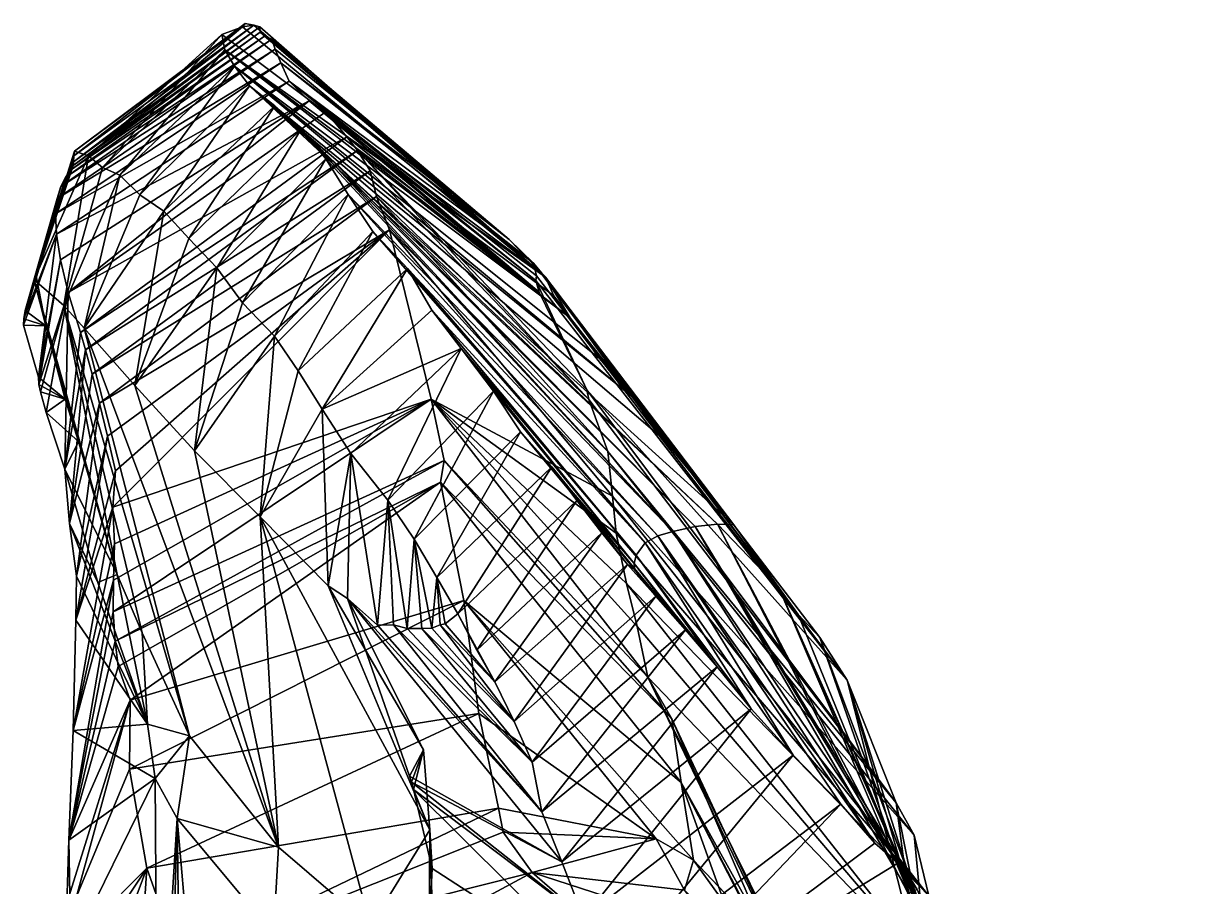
# Model space of a CAD drawing. Extents: x 0 to 165, y 0 to 73.
# Drawn here: x 0 to 25.22, y 54.7 to 73.31 of the extents above; entities that cross this region are included whole.
import ezdxf

# ---------------------------------------------------------------- set-up
doc = ezdxf.new("R2010")
doc.units = 0
doc.layers.get('0').update_dxf_attribs({"color": 1, "linetype": 'CONTINUOUS'})

msp = doc.modelspace()

# ---------------------------------------------------------------- linework, layer by layer
at = {"color": 60}
for points in [[(5.10322, 73.236, 140.398), (1.07284, 70.244, 141.495), (5.11012, 73.1206, 139.697)], [(5.10322, 73.236, 140.398), (1.08137, 70.3271, 142.147), (1.07284, 70.244, 141.495)], [(4.96814, 73.2681, 141.065), (1.08137, 70.3271, 142.147), (5.10322, 73.236, 140.398)], [(4.96814, 73.2681, 141.065), (1.08855, 70.4553, 142.749), (1.08137, 70.3271, 142.147)], [(11.2631, 67.8371, 140.867), (4.72866, 73.2311, 142.184), (4.96814, 73.2681, 141.065)], [(4.96814, 73.2681, 141.065), (5.10322, 73.236, 140.398), (11.2631, 67.8371, 140.867)], [(5.11012, 73.1206, 139.697), (11.2631, 67.8371, 140.867), (5.10322, 73.236, 140.398)], [(5.20071, 73.0327, 138.954), (0.90606, 69.9852, 140.065), (5.35676, 72.9716, 138.147)], [(5.20071, 73.0327, 138.954), (1.01962, 70.1425, 140.795), (0.90606, 69.9852, 140.065)], [(5.11012, 73.1206, 139.697), (1.01962, 70.1425, 140.795), (5.20071, 73.0327, 138.954)], [(5.11012, 73.1206, 139.697), (1.07284, 70.244, 141.495), (1.01962, 70.1425, 140.795)], [(5.11012, 73.1206, 139.697), (10.4817, 68.6469, 137.391), (11.2631, 67.8371, 140.867)], [(5.20071, 73.0327, 138.954), (10.4817, 68.6469, 137.391), (5.11012, 73.1206, 139.697)], [(1.01962, 70.1425, 140.795), (1.07284, 70.244, 141.495), (0.27791, 67.8577, 140.165)], [(0.90606, 69.9852, 140.065), (1.01962, 70.1425, 140.795), (0.27791, 67.8577, 140.165)], [(0.80462, 69.7898, 139.294), (0.90606, 69.9852, 140.065), (0.27791, 67.8577, 140.165)], [(0.27791, 67.8577, 140.165), (0.04048, 67.1171, 138.819), (0.7292, 69.5354, 138.487)], [(17.1834, 60.0652, 141.216), (16.7144, 60.5659, 141.891), (11.002, 68.1368, 134.183)], [(17.7707, 59.1516, 139.954), (17.1834, 60.0652, 141.216), (11.002, 68.1368, 134.183)], [(20.1269, 52.5309, 141.042), (14.975, 62.5128, 143.861), (16.3015, 61.1256, 142.395)], [(20.3143, 51.7255, 139.983), (20.2649, 52.1345, 140.469), (16.3015, 61.1256, 142.395)], [(20.3143, 51.7255, 139.983), (16.7144, 60.5659, 141.891), (17.1834, 60.0652, 141.216)], [(20.3926, 50.8688, 139.039), (17.1834, 60.0652, 141.216), (17.7707, 59.1516, 139.954)], [(17.1834, 60.0652, 141.216), (20.3926, 50.8688, 139.039), (20.3143, 51.7255, 139.983)], [(20.3926, 50.8688, 139.039), (17.7707, 59.1516, 139.954), (20.3733, 50.2362, 138.532)], [(17.7707, 59.1516, 139.954), (18.8264, 56.5023, 136.691), (20.2542, 49.3154, 137.715)], [(7.48409, 53.8422, 140.568), (5.39845, 53.6735, 138.281), (5.50291, 55.5457, 137.835)]]:
    msp.add_polyline3d(points, close=True, dxfattribs=at)
at = {"color": 2}
for points in [[(4.78693, 73.3087, 141.682), (1.08855, 70.4553, 142.749), (4.96814, 73.2681, 141.065)], [(4.78693, 73.3087, 141.682), (1.10329, 70.5566, 143.177), (1.08855, 70.4553, 142.749)], [(4.72866, 73.2311, 142.184), (1.10329, 70.5566, 143.177), (4.78693, 73.3087, 141.682)], [(4.72866, 73.2311, 142.184), (1.40473, 70.4504, 144.354), (1.10329, 70.5566, 143.177)], [(4.27782, 73.0708, 143.476), (1.40473, 70.4504, 144.354), (4.72866, 73.2311, 142.184)], [(4.72866, 73.2311, 142.184), (11.2631, 67.8371, 140.867), (4.27782, 73.0708, 143.476)], [(4.78693, 73.3087, 141.682), (4.96814, 73.2681, 141.065), (4.72866, 73.2311, 142.184)], [(4.27782, 73.0708, 143.476), (1.70409, 70.2043, 145.435), (1.40473, 70.4504, 144.354)], [(4.27782, 73.0708, 143.476), (11.2631, 67.8371, 140.867), (4.34879, 72.7409, 144.662)], [(11.4445, 67.4357, 141.618), (11.7946, 66.9592, 142.156), (4.34879, 72.7409, 144.662)], [(12.4286, 66.0858, 142.869), (13.1272, 65.2621, 143.18), (4.55724, 72.3842, 145.687)], [(13.8158, 64.3361, 143.368), (15.323, 62.4982, 143.175), (4.87883, 71.9592, 146.626)], [(1.08855, 70.4553, 142.749), (1.10329, 70.5566, 143.177), (0.23271, 67.7785, 143.186)], [(1.10329, 70.5566, 143.177), (1.40473, 70.4504, 144.354), (0.23271, 67.7785, 143.186)], [(1.08137, 70.3271, 142.147), (1.08855, 70.4553, 142.749), (0.23271, 67.7785, 143.186)], [(1.07284, 70.244, 141.495), (1.08137, 70.3271, 142.147), (0.23271, 67.7785, 143.186)], [(0.23271, 67.7785, 143.186), (0.27791, 67.8577, 140.165), (1.07284, 70.244, 141.495)], [(16.7144, 60.5659, 141.891), (13.8687, 64.3617, 141.357), (11.002, 68.1368, 134.183)], [(13.8687, 64.3617, 141.357), (11.2631, 67.8371, 140.867), (11.1484, 67.9688, 137.931)], [(0.23271, 67.7785, 143.186), (0.87325, 67.2291, 145.503), (2.02493, 61.4258, 135.13)], [(11.7946, 66.9592, 142.156), (11.4445, 67.4357, 141.618), (11.2631, 67.8371, 140.867)], [(15.323, 62.4982, 143.175), (13.1272, 65.2621, 143.18), (11.2631, 67.8371, 140.867)], [(11.7946, 66.9592, 142.156), (11.2631, 67.8371, 140.867), (13.1272, 65.2621, 143.18)], [(15.323, 62.4982, 143.175), (11.2631, 67.8371, 140.867), (13.8687, 64.3617, 141.357)], [(12.4286, 66.0858, 142.869), (11.7946, 66.9592, 142.156), (13.1272, 65.2621, 143.18)], [(13.8158, 64.3361, 143.368), (13.1272, 65.2621, 143.18), (15.323, 62.4982, 143.175)], [(15.323, 62.4982, 143.175), (13.8687, 64.3617, 141.357), (16.7144, 60.5659, 141.891)], [(19.8476, 53.2854, 141.949), (14.4936, 62.4604, 145.112), (14.975, 62.5128, 143.861)], [(19.8476, 53.2854, 141.949), (14.975, 62.5128, 143.861), (20.1269, 52.5309, 141.042)], [(15.323, 62.4982, 143.175), (16.7144, 60.5659, 141.891), (16.3015, 61.1256, 142.395)], [(16.3015, 61.1256, 142.395), (16.7144, 60.5659, 141.891), (20.3143, 51.7255, 139.983)], [(16.3015, 61.1256, 142.395), (20.2649, 52.1345, 140.469), (20.1269, 52.5309, 141.042)]]:
    msp.add_polyline3d(points, close=True, dxfattribs=at)
at = {"color": 70}
for points in [[(5.35676, 72.9716, 138.147), (0.80462, 69.7898, 139.294), (5.42783, 72.7514, 137.329)], [(5.35676, 72.9716, 138.147), (0.90606, 69.9852, 140.065), (0.80462, 69.7898, 139.294)], [(10.4817, 68.6469, 137.391), (5.20071, 73.0327, 138.954), (5.35676, 72.9716, 138.147)], [(5.35676, 72.9716, 138.147), (5.42783, 72.7514, 137.329), (10.4817, 68.6469, 137.391)], [(5.42783, 72.7514, 137.329), (0.7292, 69.5354, 138.487), (5.55056, 72.4566, 136.48)], [(5.42783, 72.7514, 137.329), (0.80462, 69.7898, 139.294), (0.7292, 69.5354, 138.487)], [(10.4817, 68.6469, 137.391), (5.42783, 72.7514, 137.329), (5.55056, 72.4566, 136.48)], [(0.7292, 69.5354, 138.487), (0.80462, 69.7898, 139.294), (0.27791, 67.8577, 140.165)], [(0.04048, 67.1171, 138.819), (0.69371, 69.2011, 137.645), (0.7292, 69.5354, 138.487)], [(0.01048, 66.9389, 138.649), (0.7121, 68.7657, 136.771), (0.69371, 69.2011, 137.645)], [(0.01048, 66.9389, 138.649), (0.69371, 69.2011, 137.645), (0.04048, 67.1171, 138.819)], [(0.3252, 65.6795, 137.086), (0.7121, 68.7657, 136.771), (0, 66.8003, 138.504)], [(0, 66.8003, 138.504), (0.7121, 68.7657, 136.771), (0.01048, 66.9389, 138.649)], [(0.3252, 65.6795, 137.086), (0.79826, 68.2085, 135.868), (0.7121, 68.7657, 136.771)], [(11.1484, 67.9688, 137.931), (10.4817, 68.6469, 137.391), (11.002, 68.1368, 134.183)], [(11.1484, 67.9688, 137.931), (11.2631, 67.8371, 140.867), (10.4817, 68.6469, 137.391)], [(0.33669, 65.5225, 136.877), (0.79826, 68.2085, 135.868), (0.3252, 65.6795, 137.086)], [(0.33669, 65.5225, 136.877), (0.9661, 67.5083, 134.94), (0.79826, 68.2085, 135.868)], [(0.48768, 66.7904, 138.771), (0.04048, 67.1171, 138.819), (0.27791, 67.8577, 140.165)], [(0.48768, 66.7904, 138.771), (0.27791, 67.8577, 140.165), (0.23271, 67.7785, 143.186)], [(0.48768, 66.7904, 138.771), (0.23271, 67.7785, 143.186), (0.89887, 65.2084, 137.019)], [(0.36597, 65.3645, 136.648), (0.9661, 67.5083, 134.94), (0.33669, 65.5225, 136.877)], [(0.36597, 65.3645, 136.648), (0.49259, 64.9218, 136.024), (0.9661, 67.5083, 134.94)], [(0.01048, 66.9389, 138.649), (0.04048, 67.1171, 138.819), (0.48768, 66.7904, 138.771)], [(0, 66.8003, 138.504), (0.01048, 66.9389, 138.649), (0.48768, 66.7904, 138.771)], [(0.48768, 66.7904, 138.771), (0.3252, 65.6795, 137.086), (0, 66.8003, 138.504)], [(0.89887, 65.2084, 137.019), (0.3252, 65.6795, 137.086), (0.48768, 66.7904, 138.771)], [(0.33669, 65.5225, 136.877), (0.3252, 65.6795, 137.086), (0.89887, 65.2084, 137.019)], [(0.36597, 65.3645, 136.648), (0.33669, 65.5225, 136.877), (0.89887, 65.2084, 137.019)], [(0.36597, 65.3645, 136.648), (0.89887, 65.2084, 137.019), (0.49259, 64.9218, 136.024)], [(18.8264, 56.5023, 136.691), (17.7707, 59.1516, 139.954), (12.152, 65.406, 129.436)], [(5.50291, 55.5457, 137.835), (3.68787, 64.0959, 149.322), (5.10555, 62.6676, 150.094)], [(20.2542, 49.3154, 137.715), (20.3733, 50.2362, 138.532), (17.7707, 59.1516, 139.954)], [(5.50291, 55.5457, 137.835), (3.32038, 56.1632, 135.858), (3.57979, 57.952, 135.552)], [(20.2542, 49.3154, 137.715), (18.8264, 56.5023, 136.691), (20.0262, 47.3248, 135.451)], [(5.50291, 55.5457, 137.835), (5.39845, 53.6735, 138.281), (3.32038, 56.1632, 135.858)]]:
    msp.add_polyline3d(points, close=True, dxfattribs=at)
at = {"color": 40}
for points in [[(4.34879, 72.7409, 144.662), (1.70409, 70.2043, 145.435), (4.27782, 73.0708, 143.476)], [(4.34879, 72.7409, 144.662), (2.081, 70.0345, 146.458), (1.70409, 70.2043, 145.435)], [(4.55724, 72.3842, 145.687), (2.081, 70.0345, 146.458), (4.34879, 72.7409, 144.662)], [(4.34879, 72.7409, 144.662), (11.7946, 66.9592, 142.156), (4.55724, 72.3842, 145.687)], [(4.34879, 72.7409, 144.662), (11.2631, 67.8371, 140.867), (11.4445, 67.4357, 141.618)], [(4.55724, 72.3842, 145.687), (2.51269, 69.6125, 147.358), (2.081, 70.0345, 146.458)], [(4.55724, 72.3842, 145.687), (13.1272, 65.2621, 143.18), (4.87883, 71.9592, 146.626)], [(4.55724, 72.3842, 145.687), (11.7946, 66.9592, 142.156), (12.4286, 66.0858, 142.869)], [(1.40473, 70.4504, 144.354), (0.87325, 67.2291, 145.503), (0.23271, 67.7785, 143.186)], [(1.40473, 70.4504, 144.354), (1.70409, 70.2043, 145.435), (0.87325, 67.2291, 145.503)], [(0.87325, 67.2291, 145.503), (3.57979, 57.952, 135.552), (2.56238, 60.1662, 135.098)], [(0.87325, 67.2291, 145.503), (1.30984, 66.7389, 146.49), (3.57979, 57.952, 135.552)], [(18.3661, 55.6378, 145.506), (13.6887, 62.2622, 147.174), (14.0112, 62.3573, 146.139)], [(18.8637, 55.2063, 144.598), (14.0112, 62.3573, 146.139), (14.4936, 62.4604, 145.112)], [(18.8637, 55.2063, 144.598), (18.3661, 55.6378, 145.506), (14.0112, 62.3573, 146.139)], [(14.4936, 62.4604, 145.112), (19.8476, 53.2854, 141.949), (19.2795, 54.6357, 143.947)], [(19.2795, 54.6357, 143.947), (18.8637, 55.2063, 144.598), (14.4936, 62.4604, 145.112)], [(14.975, 62.5128, 143.861), (15.323, 62.4982, 143.175), (16.3015, 61.1256, 142.395)], [(18.3661, 55.6378, 145.506), (12.9769, 51.5953, 145.7), (17.6314, 56.4771, 146.458)], [(8.80715, 54.5136, 143.762), (7.48409, 53.8422, 140.568), (8.77077, 55.9227, 146.293)], [(18.3661, 55.6378, 145.506), (18.8637, 55.2063, 144.598), (12.9769, 51.5953, 145.7)], [(18.8637, 55.2063, 144.598), (19.2795, 54.6357, 143.947), (12.9769, 51.5953, 145.7)]]:
    msp.add_polyline3d(points, close=True, dxfattribs=at)
at = {"color": 80}
for points in [[(5.55056, 72.4566, 136.48), (0.69371, 69.2011, 137.645), (5.73443, 72.0631, 135.606)], [(5.55056, 72.4566, 136.48), (0.7292, 69.5354, 138.487), (0.69371, 69.2011, 137.645)], [(5.55056, 72.4566, 136.48), (11.002, 68.1368, 134.183), (10.4817, 68.6469, 137.391)], [(5.73443, 72.0631, 135.606), (11.002, 68.1368, 134.183), (5.55056, 72.4566, 136.48)], [(5.73443, 72.0631, 135.606), (0.69371, 69.2011, 137.645), (0.7121, 68.7657, 136.771)], [(5.73443, 72.0631, 135.606), (0.7121, 68.7657, 136.771), (6.16517, 71.6363, 134.771)], [(6.16517, 71.6363, 134.771), (11.0545, 67.7667, 133.242), (5.73443, 72.0631, 135.606)], [(6.16517, 71.6363, 134.771), (0.7121, 68.7657, 136.771), (0.79826, 68.2085, 135.868)], [(0.79826, 68.2085, 135.868), (0.9661, 67.5083, 134.94), (6.16517, 71.6363, 134.771)], [(6.16517, 71.6363, 134.771), (0.9661, 67.5083, 134.94), (6.52282, 71.4029, 133.936)], [(2.02493, 61.4258, 135.13), (1.19146, 64.2918, 136.058), (0.23271, 67.7785, 143.186)], [(1.19146, 64.2918, 136.058), (0.89887, 65.2084, 137.019), (0.23271, 67.7785, 143.186)], [(0.49259, 64.9218, 136.024), (0.89695, 63.7008, 135.139), (0.9661, 67.5083, 134.94)], [(0.9661, 67.5083, 134.94), (0.89695, 63.7008, 135.139), (1.22953, 66.6443, 133.989)], [(2.56238, 60.1662, 135.098), (2.02493, 61.4258, 135.13), (0.87325, 67.2291, 145.503)], [(3.57979, 57.952, 135.552), (1.30984, 66.7389, 146.49), (5.50291, 55.5457, 137.835)], [(0.49259, 64.9218, 136.024), (0.89887, 65.2084, 137.019), (1.19146, 64.2918, 136.058)], [(0.49259, 64.9218, 136.024), (1.19146, 64.2918, 136.058), (0.89695, 63.7008, 135.139)], [(1.19146, 64.2918, 136.058), (2.02493, 61.4258, 135.13), (0.89695, 63.7008, 135.139)], [(0.89695, 63.7008, 135.139), (1.60621, 61.2574, 134.473), (0.99308, 62.5239, 133.785)], [(0.89695, 63.7008, 135.139), (2.02493, 61.4258, 135.13), (1.60621, 61.2574, 134.473)], [(19.2119, 55.8103, 135.772), (12.7101, 63.1181, 126.984), (19.5295, 54.4999, 133.996)], [(1.60621, 61.2574, 134.473), (2.6786, 58.1996, 134.735), (0.99308, 62.5239, 133.785)], [(1.60621, 61.2574, 134.473), (2.02493, 61.4258, 135.13), (2.6786, 58.1996, 134.735)], [(2.02493, 61.4258, 135.13), (2.56238, 60.1662, 135.098), (2.6786, 58.1996, 134.735)], [(3.57979, 57.952, 135.552), (2.6786, 58.1996, 134.735), (2.56238, 60.1662, 135.098)], [(2.6786, 58.1996, 134.735), (2.83961, 57.0293, 135.493), (1.07166, 58.0645, 129.628)], [(2.6786, 58.1996, 134.735), (3.57979, 57.952, 135.552), (2.83961, 57.0293, 135.493)], [(2.83961, 57.0293, 135.493), (3.57979, 57.952, 135.552), (3.32038, 56.1632, 135.858)], [(3.32038, 56.1632, 135.858), (2.89518, 49.3907, 129.258), (2.83961, 57.0293, 135.493)], [(20.0262, 47.3248, 135.451), (18.8264, 56.5023, 136.691), (19.2119, 55.8103, 135.772)], [(3.32038, 56.1632, 135.858), (5.39845, 53.6735, 138.281), (4.02962, 47.9767, 130.801)], [(19.2119, 55.8103, 135.772), (19.5295, 54.4999, 133.996), (20.0262, 47.3248, 135.451)]]:
    msp.add_polyline3d(points, close=True, dxfattribs=at)
at = {"color": 30}
for points in [[(4.87883, 71.9592, 146.626), (2.51269, 69.6125, 147.358), (4.55724, 72.3842, 145.687)], [(4.87883, 71.9592, 146.626), (3.02787, 69.26, 148.07), (2.51269, 69.6125, 147.358)], [(5.42451, 71.5341, 147.432), (3.02787, 69.26, 148.07), (4.87883, 71.9592, 146.626)], [(4.87883, 71.9592, 146.626), (14.975, 62.5128, 143.861), (5.42451, 71.5341, 147.432)], [(4.87883, 71.9592, 146.626), (15.323, 62.4982, 143.175), (14.975, 62.5128, 143.861)], [(4.87883, 71.9592, 146.626), (13.1272, 65.2621, 143.18), (13.8158, 64.3361, 143.368)], [(5.42451, 71.5341, 147.432), (3.5676, 68.6709, 148.765), (3.02787, 69.26, 148.07)], [(5.99354, 71.0304, 148.18), (3.5676, 68.6709, 148.765), (5.42451, 71.5341, 147.432)], [(5.42451, 71.5341, 147.432), (14.4936, 62.4604, 145.112), (5.99354, 71.0304, 148.18)], [(5.42451, 71.5341, 147.432), (14.975, 62.5128, 143.861), (14.4936, 62.4604, 145.112)], [(5.99354, 71.0304, 148.18), (4.17428, 68.0353, 149.38), (3.5676, 68.6709, 148.765)], [(5.99354, 71.0304, 148.18), (14.0112, 62.3573, 146.139), (6.52319, 70.3877, 148.858)], [(5.99354, 71.0304, 148.18), (14.4936, 62.4604, 145.112), (14.0112, 62.3573, 146.139)], [(2.081, 70.0345, 146.458), (0.87325, 67.2291, 145.503), (1.70409, 70.2043, 145.435)], [(1.30984, 66.7389, 146.49), (0.87325, 67.2291, 145.503), (2.081, 70.0345, 146.458)], [(2.51269, 69.6125, 147.358), (1.30984, 66.7389, 146.49), (2.081, 70.0345, 146.458)], [(2.51269, 69.6125, 147.358), (3.02787, 69.26, 148.07), (1.30984, 66.7389, 146.49)], [(1.30984, 66.7389, 146.49), (3.02787, 69.26, 148.07), (2.40182, 65.5014, 148.146)], [(13.6887, 62.2622, 147.174), (13.4098, 62.1093, 148.364), (7.53966, 68.8196, 149.988)], [(2.40182, 65.5014, 148.146), (4.17428, 68.0353, 149.38), (3.68787, 64.0959, 149.322)], [(2.40182, 65.5014, 148.146), (5.50291, 55.5457, 137.835), (1.30984, 66.7389, 146.49)], [(2.40182, 65.5014, 148.146), (3.68787, 64.0959, 149.322), (5.50291, 55.5457, 137.835)], [(16.6023, 57.5333, 147.544), (13.4098, 62.1093, 148.364), (13.6887, 62.2622, 147.174)], [(13.6887, 62.2622, 147.174), (17.6314, 56.4771, 146.458), (16.6023, 57.5333, 147.544)], [(17.6314, 56.4771, 146.458), (13.6887, 62.2622, 147.174), (18.3661, 55.6378, 145.506)], [(8.77077, 55.9227, 146.293), (6.57699, 61.1814, 150.768), (8.63379, 57.6462, 148.418)], [(16.6023, 57.5333, 147.544), (12.08, 54.0223, 147.831), (15.7019, 58.5272, 148.629)], [(16.6023, 57.5333, 147.544), (12.5935, 52.6476, 146.642), (12.08, 54.0223, 147.831)], [(17.6314, 56.4771, 146.458), (12.5935, 52.6476, 146.642), (16.6023, 57.5333, 147.544)], [(12.08, 54.0223, 147.831), (8.36868, 56.9524, 148.544), (11.6148, 55.2337, 148.834)], [(8.77077, 55.9227, 146.293), (8.41814, 56.7885, 148.425), (8.81583, 55.0878, 146.563)], [(17.6314, 56.4771, 146.458), (12.9769, 51.5953, 145.7), (12.5935, 52.6476, 146.642)], [(8.81583, 55.0878, 146.563), (8.7549, 53.748, 144.612), (8.77077, 55.9227, 146.293)], [(8.77077, 55.9227, 146.293), (8.7549, 53.748, 144.612), (8.80715, 54.5136, 143.762)], [(8.81583, 55.0878, 146.563), (12.5935, 52.6476, 146.642), (8.7549, 53.748, 144.612)]]:
    msp.add_polyline3d(points, close=True, dxfattribs=at)
at = {"color": 3}
for points in [[(11.0716, 67.8676, 133.496), (11.002, 68.1368, 134.183), (5.73443, 72.0631, 135.606)], [(11.0545, 67.7667, 133.242), (11.0716, 67.8676, 133.496), (5.73443, 72.0631, 135.606)], [(11.1238, 67.5119, 132.563), (11.0545, 67.7667, 133.242), (6.16517, 71.6363, 134.771)], [(6.52282, 71.4029, 133.936), (11.1238, 67.5119, 132.563), (6.16517, 71.6363, 134.771)], [(6.52282, 71.4029, 133.936), (0.9661, 67.5083, 134.94), (6.97998, 70.8663, 132.983)], [(6.97998, 70.8663, 132.983), (11.1238, 67.5119, 132.563), (6.52282, 71.4029, 133.936)], [(6.97998, 70.8663, 132.983), (0.9661, 67.5083, 134.94), (1.22953, 66.6443, 133.989)], [(6.97998, 70.8663, 132.983), (1.22953, 66.6443, 133.989), (7.20969, 70.5684, 132.546)], [(6.97998, 70.8663, 132.983), (7.20969, 70.5684, 132.546), (11.1238, 67.5119, 132.563)], [(7.20969, 70.5684, 132.546), (1.22953, 66.6443, 133.989), (1.34192, 66.2689, 133.568)], [(7.20969, 70.5684, 132.546), (1.34192, 66.2689, 133.568), (7.48207, 70.1316, 131.886)], [(11.1238, 67.5119, 132.563), (7.20969, 70.5684, 132.546), (12.152, 65.406, 129.436)], [(11.002, 68.1368, 134.183), (11.0716, 67.8676, 133.496), (17.7707, 59.1516, 139.954)], [(11.002, 68.1368, 134.183), (13.8687, 64.3617, 141.357), (11.1484, 67.9688, 137.931)], [(11.0716, 67.8676, 133.496), (11.0545, 67.7667, 133.242), (17.7707, 59.1516, 139.954)], [(11.0545, 67.7667, 133.242), (12.152, 65.406, 129.436), (17.7707, 59.1516, 139.954)], [(11.1238, 67.5119, 132.563), (12.152, 65.406, 129.436), (11.0545, 67.7667, 133.242)], [(1.34192, 66.2689, 133.568), (1.22953, 66.6443, 133.989), (0.89695, 63.7008, 135.139)], [(0.99308, 62.5239, 133.785), (1.34192, 66.2689, 133.568), (0.89695, 63.7008, 135.139)], [(1.34192, 66.2689, 133.568), (0.99308, 62.5239, 133.785), (1.48103, 65.7489, 132.929)], [(1.6399, 65.1179, 132.118), (1.48103, 65.7489, 132.929), (0.99308, 62.5239, 133.785)], [(1.6399, 65.1179, 132.118), (0.99308, 62.5239, 133.785), (1.14703, 61.3878, 132.402)], [(1.6399, 65.1179, 132.118), (1.14703, 61.3878, 132.402), (1.81161, 64.4099, 131.186)], [(1.14703, 61.3878, 132.402), (0.99308, 62.5239, 133.785), (2.6786, 58.1996, 134.735)], [(19.5295, 54.4999, 133.996), (12.7879, 62.3209, 126.098), (13.0083, 61.2363, 124.944)], [(19.5295, 54.4999, 133.996), (13.0083, 61.2363, 124.944), (19.71, 52.7158, 131.933)]]:
    msp.add_polyline3d(points, close=True, dxfattribs=at)
at = {"color": 20}
for points in [[(6.52319, 70.3877, 148.858), (4.17428, 68.0353, 149.38), (5.99354, 71.0304, 148.18)], [(6.52319, 70.3877, 148.858), (4.72625, 67.2868, 149.931), (4.17428, 68.0353, 149.38)], [(7.00464, 69.618, 149.467), (4.72625, 67.2868, 149.931), (6.52319, 70.3877, 148.858)], [(6.52319, 70.3877, 148.858), (14.0112, 62.3573, 146.139), (7.00464, 69.618, 149.467)], [(7.00464, 69.618, 149.467), (5.41555, 66.5628, 150.362), (4.72625, 67.2868, 149.931)], [(7.53966, 68.8196, 149.988), (5.41555, 66.5628, 150.362), (7.00464, 69.618, 149.467)], [(7.53966, 68.8196, 149.988), (7.00464, 69.618, 149.467), (13.6887, 62.2622, 147.174)], [(7.00464, 69.618, 149.467), (14.0112, 62.3573, 146.139), (13.6887, 62.2622, 147.174)], [(3.5676, 68.6709, 148.765), (2.40182, 65.5014, 148.146), (3.02787, 69.26, 148.07)], [(3.5676, 68.6709, 148.765), (4.17428, 68.0353, 149.38), (2.40182, 65.5014, 148.146)], [(7.53966, 68.8196, 149.988), (5.92532, 65.8146, 150.526), (5.41555, 66.5628, 150.362)], [(8.28671, 68.0226, 150.362), (5.92532, 65.8146, 150.526), (7.53966, 68.8196, 149.988)], [(7.53966, 68.8196, 149.988), (13.4098, 62.1093, 148.364), (8.28671, 68.0226, 150.362)], [(4.72625, 67.2868, 149.931), (3.68787, 64.0959, 149.322), (4.17428, 68.0353, 149.38)], [(8.28671, 68.0226, 150.362), (6.44651, 64.9933, 150.826), (5.92532, 65.8146, 150.526)], [(4.72625, 67.2868, 149.931), (5.41555, 66.5628, 150.362), (3.68787, 64.0959, 149.322)], [(13.4098, 62.1093, 148.364), (13.2198, 61.8427, 149.2), (8.81049, 67.1256, 150.721)], [(3.68787, 64.0959, 149.322), (5.41555, 66.5628, 150.362), (5.10555, 62.6676, 150.094)], [(5.41555, 66.5628, 150.362), (5.92532, 65.8146, 150.526), (5.10555, 62.6676, 150.094)], [(5.92532, 65.8146, 150.526), (6.44651, 64.9933, 150.826), (5.10555, 62.6676, 150.094)], [(13.179, 61.5583, 150.488), (10.7225, 64.5059, 151.348), (13.1752, 61.6638, 149.944)], [(5.10555, 62.6676, 150.094), (8.77077, 55.9227, 146.293), (7.48409, 53.8422, 140.568)], [(5.10555, 62.6676, 150.094), (7.48409, 53.8422, 140.568), (5.50291, 55.5457, 137.835)], [(15.7019, 58.5272, 148.629), (13.2198, 61.8427, 149.2), (13.4098, 62.1093, 148.364)], [(13.4098, 62.1093, 148.364), (16.6023, 57.5333, 147.544), (15.7019, 58.5272, 148.629)], [(13.1752, 61.6638, 149.944), (13.2198, 61.8427, 149.2), (14.9688, 59.437, 149.445)], [(15.7019, 58.5272, 148.629), (14.9688, 59.437, 149.445), (13.2198, 61.8427, 149.2)], [(13.6395, 60.9617, 150.611), (10.5835, 58.2603, 150.85), (13.0301, 61.6389, 150.983)], [(13.179, 61.5583, 150.488), (13.6395, 60.9617, 150.611), (13.1721, 61.5428, 150.77)], [(14.9688, 59.437, 149.445), (14.281, 60.236, 150.102), (13.1752, 61.6638, 149.944)], [(13.179, 61.5583, 150.488), (13.1752, 61.6638, 149.944), (14.281, 60.236, 150.102)], [(13.6395, 60.9617, 150.611), (13.179, 61.5583, 150.488), (14.281, 60.236, 150.102)], [(8.63379, 57.6462, 148.418), (6.57699, 61.1814, 150.768), (6.9936, 60.9094, 150.757)], [(13.6395, 60.9617, 150.611), (10.973, 57.3787, 150.343), (10.5835, 58.2603, 150.85)], [(14.281, 60.236, 150.102), (10.973, 57.3787, 150.343), (13.6395, 60.9617, 150.611)], [(14.281, 60.236, 150.102), (11.1856, 56.307, 149.664), (10.973, 57.3787, 150.343)], [(14.9688, 59.437, 149.445), (11.1856, 56.307, 149.664), (14.281, 60.236, 150.102)], [(14.9688, 59.437, 149.445), (11.6148, 55.2337, 148.834), (11.1856, 56.307, 149.664)], [(15.7019, 58.5272, 148.629), (11.6148, 55.2337, 148.834), (14.9688, 59.437, 149.445)], [(15.7019, 58.5272, 148.629), (12.08, 54.0223, 147.831), (11.6148, 55.2337, 148.834)], [(8.36868, 56.9524, 148.544), (8.63379, 57.6462, 148.418), (8.32854, 57.0816, 148.639)], [(8.36868, 56.9524, 148.544), (8.41814, 56.7885, 148.425), (8.63379, 57.6462, 148.418)], [(8.63379, 57.6462, 148.418), (8.41814, 56.7885, 148.425), (8.77077, 55.9227, 146.293)], [(11.6148, 55.2337, 148.834), (8.36868, 56.9524, 148.544), (8.32854, 57.0816, 148.639)], [(8.36868, 56.9524, 148.544), (12.08, 54.0223, 147.831), (8.41814, 56.7885, 148.425)], [(8.41814, 56.7885, 148.425), (12.5935, 52.6476, 146.642), (8.81583, 55.0878, 146.563)], [(8.41814, 56.7885, 148.425), (12.08, 54.0223, 147.831), (12.5935, 52.6476, 146.642)]]:
    msp.add_polyline3d(points, close=True, dxfattribs=at)
at = {"color": 110}
for points in [[(12.1961, 65.1989, 129.176), (12.152, 65.406, 129.436), (7.20969, 70.5684, 132.546)], [(12.1961, 65.1989, 129.176), (7.61837, 69.5793, 131.091), (12.6072, 64.082, 127.881)], [(1.93015, 62.8767, 128.936), (8.79568, 65.2048, 125.621), (7.89538, 68.8607, 130.185)], [(12.6072, 64.082, 127.881), (7.89538, 68.8607, 130.185), (12.7101, 63.1181, 126.984)], [(12.152, 65.406, 129.436), (12.1961, 65.1989, 129.176), (18.8264, 56.5023, 136.691)], [(1.96672, 62.0869, 127.957), (8.79568, 65.2048, 125.621), (1.93015, 62.8767, 128.936)], [(12.6072, 64.082, 127.881), (18.8264, 56.5023, 136.691), (12.1961, 65.1989, 129.176)], [(12.6072, 64.082, 127.881), (12.7101, 63.1181, 126.984), (19.2119, 55.8103, 135.772)], [(12.6072, 64.082, 127.881), (19.2119, 55.8103, 135.772), (18.8264, 56.5023, 136.691)], [(1.93015, 62.8767, 128.936), (1.07166, 58.0645, 129.628), (1.96672, 62.0869, 127.957)], [(1.96672, 62.0869, 127.957), (1.07166, 58.0645, 129.628), (1.94402, 61.3067, 127.053)], [(0.97855, 55.7001, 127.67), (1.07166, 58.0645, 129.628), (2.83961, 57.0293, 135.493)], [(2.89518, 49.3907, 129.258), (1.02361, 53.3188, 126.441), (2.83961, 57.0293, 135.493)], [(3.1227, 49.1411, 129.54), (2.89518, 49.3907, 129.258), (3.32038, 56.1632, 135.858)], [(3.1227, 49.1411, 129.54), (3.32038, 56.1632, 135.858), (3.41832, 48.7462, 129.966)]]:
    msp.add_polyline3d(points, close=True, dxfattribs=at)
at = {"color": 100}
for points in [[(7.48207, 70.1316, 131.886), (12.1961, 65.1989, 129.176), (7.20969, 70.5684, 132.546)], [(7.48207, 70.1316, 131.886), (1.34192, 66.2689, 133.568), (1.48103, 65.7489, 132.929)], [(7.48207, 70.1316, 131.886), (1.48103, 65.7489, 132.929), (7.61837, 69.5793, 131.091)], [(7.48207, 70.1316, 131.886), (7.61837, 69.5793, 131.091), (12.1961, 65.1989, 129.176)], [(7.61837, 69.5793, 131.091), (1.48103, 65.7489, 132.929), (1.6399, 65.1179, 132.118)], [(7.61837, 69.5793, 131.091), (1.6399, 65.1179, 132.118), (7.89538, 68.8607, 130.185)], [(7.61837, 69.5793, 131.091), (7.89538, 68.8607, 130.185), (12.6072, 64.082, 127.881)], [(7.89538, 68.8607, 130.185), (1.6399, 65.1179, 132.118), (1.81161, 64.4099, 131.186)], [(1.81161, 64.4099, 131.186), (1.98915, 63.6585, 130.181), (7.89538, 68.8607, 130.185)], [(1.98915, 63.6585, 130.181), (1.93015, 62.8767, 128.936), (7.89538, 68.8607, 130.185)], [(1.81161, 64.4099, 131.186), (1.13453, 60.4436, 131.627), (1.98915, 63.6585, 130.181)], [(1.13453, 60.4436, 131.627), (1.81161, 64.4099, 131.186), (1.14703, 61.3878, 132.402)], [(1.98915, 63.6585, 130.181), (1.13453, 60.4436, 131.627), (1.93015, 62.8767, 128.936)], [(1.07166, 58.0645, 129.628), (1.93015, 62.8767, 128.936), (1.13453, 60.4436, 131.627)], [(1.13453, 60.4436, 131.627), (1.14703, 61.3878, 132.402), (2.6786, 58.1996, 134.735)], [(1.07166, 58.0645, 129.628), (1.13453, 60.4436, 131.627), (2.6786, 58.1996, 134.735)], [(4.02962, 47.9767, 130.801), (3.41832, 48.7462, 129.966), (3.32038, 56.1632, 135.858)]]:
    msp.add_polyline3d(points, close=True, dxfattribs=at)
at = {"color": 120}
for points in [[(12.7101, 63.1181, 126.984), (7.89538, 68.8607, 130.185), (8.79568, 65.2048, 125.621)], [(1.93954, 60.6231, 126.353), (9.07659, 63.8876, 124.12), (8.79568, 65.2048, 125.621)], [(1.94402, 61.3067, 127.053), (1.93954, 60.6231, 126.353), (8.79568, 65.2048, 125.621)], [(8.79568, 65.2048, 125.621), (1.96672, 62.0869, 127.957), (1.94402, 61.3067, 127.053)], [(8.79568, 65.2048, 125.621), (13.4734, 59.2117, 122.853), (13.2394, 60.307, 123.973)], [(8.79568, 65.2048, 125.621), (9.07659, 63.8876, 124.12), (13.4734, 59.2117, 122.853)], [(8.79568, 65.2048, 125.621), (12.7879, 62.3209, 126.098), (12.7101, 63.1181, 126.984)], [(8.79568, 65.2048, 125.621), (13.2394, 60.307, 123.973), (13.0083, 61.2363, 124.944)], [(8.79568, 65.2048, 125.621), (13.0083, 61.2363, 124.944), (12.7879, 62.3209, 126.098)], [(1.97707, 59.9929, 125.748), (8.99681, 63.4144, 123.616), (9.07659, 63.8876, 124.12)], [(2.04218, 59.4453, 125.088), (8.99681, 63.4144, 123.616), (1.97707, 59.9929, 125.748)], [(12.7101, 63.1181, 126.984), (12.7879, 62.3209, 126.098), (19.5295, 54.4999, 133.996)], [(1.94402, 61.3067, 127.053), (0.97855, 55.7001, 127.67), (1.93954, 60.6231, 126.353)], [(1.94402, 61.3067, 127.053), (1.07166, 58.0645, 129.628), (0.97855, 55.7001, 127.67)], [(13.0083, 61.2363, 124.944), (13.2394, 60.307, 123.973), (19.71, 52.7158, 131.933)], [(1.93954, 60.6231, 126.353), (0.97855, 55.7001, 127.67), (1.97707, 59.9929, 125.748)], [(1.97707, 59.9929, 125.748), (0.97855, 55.7001, 127.67), (2.04218, 59.4453, 125.088)], [(0.49361, 52.9106, 125.647), (2.30489, 58.7169, 124.162), (0.91309, 53.6414, 126.113)], [(0.91309, 53.6414, 126.113), (2.30489, 58.7169, 124.162), (0.97855, 55.7001, 127.67)], [(1.02361, 53.3188, 126.441), (0.97855, 55.7001, 127.67), (2.83961, 57.0293, 135.493)], [(0.91309, 53.6414, 126.113), (0.97855, 55.7001, 127.67), (1.02361, 53.3188, 126.441)], [(0.49361, 52.9106, 125.647), (0.61377, 52.0238, 124.941), (2.6645, 55.0948, 120.601)]]:
    msp.add_polyline3d(points, close=True, dxfattribs=at)
at = {"color": 1}
for points in [[(8.81049, 67.1256, 150.721), (6.44651, 64.9933, 150.826), (8.28671, 68.0226, 150.362)], [(8.81049, 67.1256, 150.721), (8.28671, 68.0226, 150.362), (13.4098, 62.1093, 148.364)], [(9.44087, 66.3004, 150.982), (6.44651, 64.9933, 150.826), (8.81049, 67.1256, 150.721)], [(8.81049, 67.1256, 150.721), (13.2198, 61.8427, 149.2), (9.44087, 66.3004, 150.982)], [(7.06318, 64.0381, 151.148), (6.44651, 64.9933, 150.826), (9.44087, 66.3004, 150.982)], [(9.44087, 66.3004, 150.982), (7.86378, 63.0273, 151.437), (7.06318, 64.0381, 151.148)], [(10.1432, 65.3811, 151.194), (7.86378, 63.0273, 151.437), (9.44087, 66.3004, 150.982)], [(9.44087, 66.3004, 150.982), (13.1752, 61.6638, 149.944), (10.1432, 65.3811, 151.194)], [(9.44087, 66.3004, 150.982), (13.2198, 61.8427, 149.2), (13.1752, 61.6638, 149.944)], [(10.1432, 65.3811, 151.194), (8.42651, 62.1915, 151.594), (7.86378, 63.0273, 151.437)], [(10.7225, 64.5059, 151.348), (8.42651, 62.1915, 151.594), (10.1432, 65.3811, 151.194)], [(10.1432, 65.3811, 151.194), (13.1752, 61.6638, 149.944), (10.7225, 64.5059, 151.348)], [(6.44651, 64.9933, 150.826), (6.57699, 61.1814, 150.768), (5.10555, 62.6676, 150.094)], [(6.44651, 64.9933, 150.826), (7.06318, 64.0381, 151.148), (6.57699, 61.1814, 150.768)], [(10.7225, 64.5059, 151.348), (8.91564, 61.3609, 151.721), (8.42651, 62.1915, 151.594)], [(11.3981, 63.7484, 151.373), (8.91564, 61.3609, 151.721), (10.7225, 64.5059, 151.348)], [(10.7225, 64.5059, 151.348), (13.179, 61.5583, 150.488), (11.3981, 63.7484, 151.373)], [(7.06318, 64.0381, 151.148), (6.9936, 60.9094, 150.757), (6.57699, 61.1814, 150.768)], [(7.63552, 60.3353, 150.834), (6.9936, 60.9094, 150.757), (7.06318, 64.0381, 151.148)], [(7.86378, 63.0273, 151.437), (7.63552, 60.3353, 150.834), (7.06318, 64.0381, 151.148)], [(11.3981, 63.7484, 151.373), (9.36953, 60.5764, 151.744), (8.91564, 61.3609, 151.721)], [(11.9396, 63.0204, 151.35), (9.36953, 60.5764, 151.744), (11.3981, 63.7484, 151.373)], [(13.1721, 61.5428, 150.77), (13.0301, 61.6389, 150.983), (11.3981, 63.7484, 151.373)], [(13.1721, 61.5428, 150.77), (11.3981, 63.7484, 151.373), (13.179, 61.5583, 150.488)], [(11.3981, 63.7484, 151.373), (13.0301, 61.6389, 150.983), (11.9396, 63.0204, 151.35)], [(7.98199, 60.3404, 150.936), (7.63552, 60.3353, 150.834), (7.86378, 63.0273, 151.437)], [(8.42651, 62.1915, 151.594), (8.28123, 60.2603, 151.03), (7.86378, 63.0273, 151.437)], [(8.28123, 60.2603, 151.03), (7.98199, 60.3404, 150.936), (7.86378, 63.0273, 151.437)], [(11.9396, 63.0204, 151.35), (9.78159, 59.7925, 151.672), (9.36953, 60.5764, 151.744)], [(12.4809, 62.3273, 151.224), (9.78159, 59.7925, 151.672), (11.9396, 63.0204, 151.35)], [(11.9396, 63.0204, 151.35), (13.0301, 61.6389, 150.983), (12.4809, 62.3273, 151.224)], [(6.57699, 61.1814, 150.768), (8.77077, 55.9227, 146.293), (5.10555, 62.6676, 150.094)], [(12.4809, 62.3273, 151.224), (10.17, 59.113, 151.342), (9.78159, 59.7925, 151.672)], [(13.0301, 61.6389, 150.983), (10.17, 59.113, 151.342), (12.4809, 62.3273, 151.224)], [(8.59846, 60.2616, 151.169), (8.28123, 60.2603, 151.03), (8.42651, 62.1915, 151.594)], [(8.91564, 61.3609, 151.721), (8.81296, 60.2699, 151.269), (8.42651, 62.1915, 151.594)], [(8.81296, 60.2699, 151.269), (8.59846, 60.2616, 151.169), (8.42651, 62.1915, 151.594)], [(13.0301, 61.6389, 150.983), (10.5835, 58.2603, 150.85), (10.17, 59.113, 151.342)], [(13.1721, 61.5428, 150.77), (13.6395, 60.9617, 150.611), (13.0301, 61.6389, 150.983)], [(8.99369, 60.3381, 151.448), (8.81296, 60.2699, 151.269), (8.91564, 61.3609, 151.721)], [(9.09763, 60.3602, 151.534), (8.99369, 60.3381, 151.448), (8.91564, 61.3609, 151.721)], [(9.36953, 60.5764, 151.744), (9.09763, 60.3602, 151.534), (8.91564, 61.3609, 151.721)], [(6.9936, 60.9094, 150.757), (8.32854, 57.0816, 148.639), (8.63379, 57.6462, 148.418)], [(7.63552, 60.3353, 150.834), (11.1856, 56.307, 149.664), (6.9936, 60.9094, 150.757)], [(6.9936, 60.9094, 150.757), (11.6148, 55.2337, 148.834), (8.32854, 57.0816, 148.639)], [(6.9936, 60.9094, 150.757), (11.1856, 56.307, 149.664), (11.6148, 55.2337, 148.834)], [(9.36953, 60.5764, 151.744), (10.17, 59.113, 151.342), (9.09763, 60.3602, 151.534)], [(9.78159, 59.7925, 151.672), (10.17, 59.113, 151.342), (9.36953, 60.5764, 151.744)], [(7.98199, 60.3404, 150.936), (11.1856, 56.307, 149.664), (7.63552, 60.3353, 150.834)], [(8.28123, 60.2603, 151.03), (10.973, 57.3787, 150.343), (7.98199, 60.3404, 150.936)], [(7.98199, 60.3404, 150.936), (10.973, 57.3787, 150.343), (11.1856, 56.307, 149.664)], [(8.99369, 60.3381, 151.448), (10.5835, 58.2603, 150.85), (8.81296, 60.2699, 151.269)], [(9.09763, 60.3602, 151.534), (10.17, 59.113, 151.342), (8.99369, 60.3381, 151.448)], [(8.99369, 60.3381, 151.448), (10.17, 59.113, 151.342), (10.5835, 58.2603, 150.85)], [(8.59846, 60.2616, 151.169), (10.973, 57.3787, 150.343), (8.28123, 60.2603, 151.03)], [(8.81296, 60.2699, 151.269), (10.5835, 58.2603, 150.85), (8.59846, 60.2616, 151.169)], [(8.59846, 60.2616, 151.169), (10.5835, 58.2603, 150.85), (10.973, 57.3787, 150.343)]]:
    msp.add_polyline3d(points, close=True, dxfattribs=at)
at = {"color": 4}
for points in [[(9.07659, 63.8876, 124.12), (1.93954, 60.6231, 126.353), (1.97707, 59.9929, 125.748)], [(8.99681, 63.4144, 123.616), (2.04218, 59.4453, 125.088), (2.30489, 58.7169, 124.162)], [(8.99681, 63.4144, 123.616), (2.30489, 58.7169, 124.162), (9.50042, 60.865, 121.346)], [(8.99681, 63.4144, 123.616), (14.188, 56.9441, 120.555), (13.9908, 58.3116, 121.665)], [(13.2394, 60.307, 123.973), (13.4734, 59.2117, 122.853), (19.71, 52.7158, 131.933)], [(2.30489, 58.7169, 124.162), (2.04218, 59.4453, 125.088), (0.97855, 55.7001, 127.67)], [(13.4734, 59.2117, 122.853), (17.0596, 51.7492, 122.618), (17.5153, 51.0389, 123.41)], [(13.4734, 59.2117, 122.853), (13.9908, 58.3116, 121.665), (17.0596, 51.7492, 122.618)], [(13.4734, 59.2117, 122.853), (17.5153, 51.0389, 123.41), (19.71, 52.7158, 131.933)], [(2.30489, 58.7169, 124.162), (0.49361, 52.9106, 125.647), (2.28753, 57.2284, 122.716)], [(17.0596, 51.7492, 122.618), (13.9908, 58.3116, 121.665), (16.4266, 52.6668, 121.634)], [(2.28753, 57.2284, 122.716), (0.49361, 52.9106, 125.647), (2.6645, 55.0948, 120.601)], [(1.15533, 51.032, 124.141), (2.6645, 55.0948, 120.601), (0.61377, 52.0238, 124.941)]]:
    msp.add_polyline3d(points, close=True, dxfattribs=at)
at = {"color": 140}
for points in [[(13.9908, 58.3116, 121.665), (9.07659, 63.8876, 124.12), (8.99681, 63.4144, 123.616)], [(13.9908, 58.3116, 121.665), (13.4734, 59.2117, 122.853), (9.07659, 63.8876, 124.12)], [(9.50042, 60.865, 121.346), (14.188, 56.9441, 120.555), (8.99681, 63.4144, 123.616)], [(9.50042, 60.865, 121.346), (2.28753, 57.2284, 122.716), (9.82139, 58.4288, 119.861)], [(9.50042, 60.865, 121.346), (2.30489, 58.7169, 124.162), (2.28753, 57.2284, 122.716)], [(9.50042, 60.865, 121.346), (13.6482, 55.7284, 118.585), (14.4525, 55.2707, 119.107)], [(9.50042, 60.865, 121.346), (14.4525, 55.2707, 119.107), (14.188, 56.9441, 120.555)], [(13.9908, 58.3116, 121.665), (14.188, 56.9441, 120.555), (16.4266, 52.6668, 121.634)], [(16.0759, 53.5565, 120.765), (16.4266, 52.6668, 121.634), (14.188, 56.9441, 120.555)], [(15.6965, 54.0066, 120.312), (16.0759, 53.5565, 120.765), (14.188, 56.9441, 120.555)], [(2.14099, 47.1255, 121.327), (2.6645, 55.0948, 120.601), (1.15533, 51.032, 124.141)], [(2.6645, 55.0948, 120.601), (2.14099, 47.1255, 121.327), (3.37395, 53.0883, 118.792)]]:
    msp.add_polyline3d(points, close=True, dxfattribs=at)
at = {"color": 150}
for points in [[(9.82139, 58.4288, 119.861), (13.6482, 55.7284, 118.585), (9.50042, 60.865, 121.346)], [(9.82139, 58.4288, 119.861), (2.28753, 57.2284, 122.716), (2.6645, 55.0948, 120.601)], [(9.82139, 58.4288, 119.861), (2.6645, 55.0948, 120.601), (10.2457, 56.3902, 118.476)], [(13.6482, 55.7284, 118.585), (9.82139, 58.4288, 119.861), (10.2457, 56.3902, 118.476)], [(14.4525, 55.2707, 119.107), (15.1206, 54.3421, 119.72), (14.188, 56.9441, 120.555)], [(15.1206, 54.3421, 119.72), (15.6965, 54.0066, 120.312), (14.188, 56.9441, 120.555)], [(10.2457, 56.3902, 118.476), (2.6645, 55.0948, 120.601), (3.37395, 53.0883, 118.792)], [(10.2457, 56.3902, 118.476), (3.37395, 53.0883, 118.792), (10.3498, 55.8688, 118.063)], [(13.6482, 55.7284, 118.585), (10.2457, 56.3902, 118.476), (10.3498, 55.8688, 118.063)], [(10.3498, 55.8688, 118.063), (3.37395, 53.0883, 118.792), (10.9775, 55.003, 116.934)], [(10.3498, 55.8688, 118.063), (10.9775, 55.003, 116.934), (13.6482, 55.7284, 118.585)], [(14.4525, 55.2707, 119.107), (13.6482, 55.7284, 118.585), (14.2633, 54.6204, 116.961)]]:
    msp.add_polyline3d(points, close=True, dxfattribs=at)
at = {"color": 160}
for points in [[(10.9775, 55.003, 116.934), (14.2633, 54.6204, 116.961), (13.6482, 55.7284, 118.585)], [(25.2213, 43.9293, 115.777), (15.1206, 54.3421, 119.72), (14.4525, 55.2707, 119.107)], [(10.9775, 55.003, 116.934), (3.37395, 53.0883, 118.792), (4.17798, 51.3413, 117.009)], [(10.9775, 55.003, 116.934), (4.17798, 51.3413, 117.009), (11.9351, 54.1717, 115.303)], [(14.2633, 54.6204, 116.961), (10.9775, 55.003, 116.934), (14.9407, 53.7136, 115.668)]]:
    msp.add_polyline3d(points, close=True, dxfattribs=at)
at = {"color": 5}
for points in [[(24.409, 44.7992, 114.561), (14.4525, 55.2707, 119.107), (14.2633, 54.6204, 116.961)], [(24.409, 44.7992, 114.561), (25.2213, 43.9293, 115.777), (14.4525, 55.2707, 119.107)], [(11.9351, 54.1717, 115.303), (14.9407, 53.7136, 115.668), (10.9775, 55.003, 116.934)]]:
    msp.add_polyline3d(points, close=True, dxfattribs=at)

doc.saveas('drawing.dxf')
